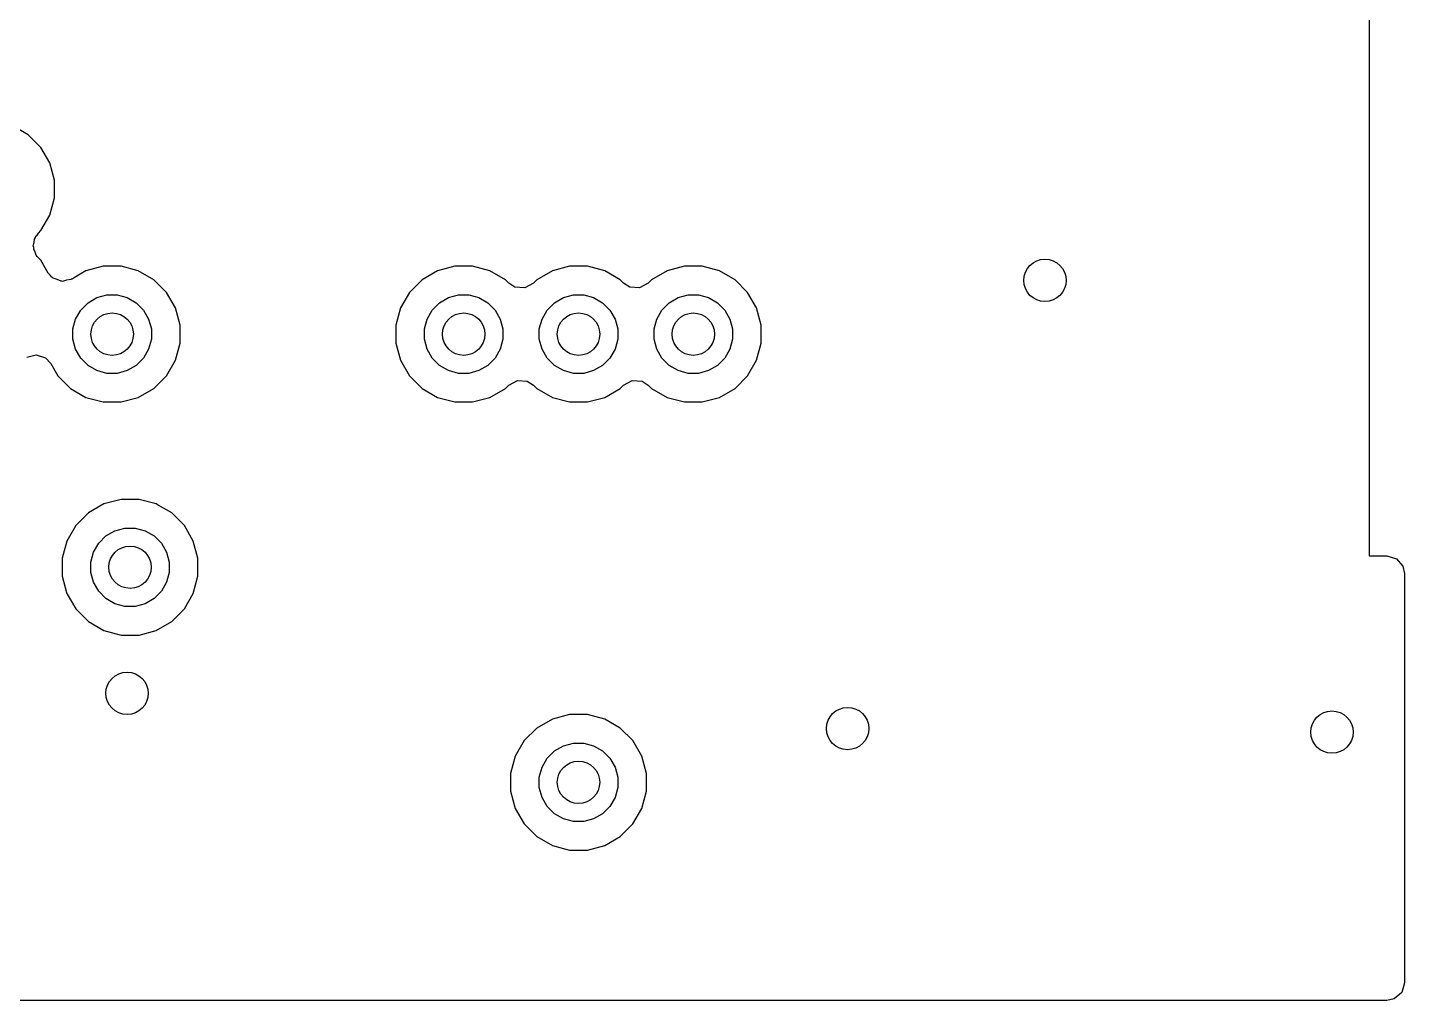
# Model space of a CAD drawing. Extents: x 4.96 to 8.86, y -3.82 to -3.08.
# Drawn here: x 8.4764 to 8.8602, y -3.8208 to -3.5495 of the extents above; entities that cross this region are included whole.
import ezdxf

# ---------------------------------------------------------------- set-up
doc = ezdxf.new("R2010")
doc.units = 0
doc.header["$MEASUREMENT"] = 0
doc.layers.add('BLACK', color=7, linetype='CONTINUOUS')

msp = doc.modelspace()

# ---------------------------------------------------------------- linework, layer by layer
at = {"layer": 'BLACK', "linetype": 'CONTINUOUS'}
for p, q in [((8.85039, -3.17717), (8.85039, -3.69685)), ((8.47662, -3.57938), (8.4723, -3.57689)), ((8.48014, -3.5829), (8.47662, -3.57938)), ((8.48263, -3.58721), (8.48014, -3.5829)), ((8.48392, -3.59202), (8.48263, -3.58721)), ((8.48392, -3.59701), (8.48392, -3.59202)), ((8.48263, -3.60182), (8.48392, -3.59701)), ((8.48014, -3.60613), (8.48263, -3.60182)), ((8.47876, -3.6077), (8.47907, -3.60742)), ((8.47907, -3.60742), (8.47946, -3.60681)), ((8.47946, -3.60681), (8.48014, -3.60613)), ((8.47803, -3.61035), (8.47828, -3.60947)), ((8.47818, -3.61081), (8.47803, -3.61035)), ((8.47814, -3.6113), (8.47818, -3.61081)), ((8.47858, -3.6121), (8.47814, -3.6113)), ((8.47828, -3.60947), (8.47834, -3.60855)), ((8.47834, -3.60855), (8.47866, -3.60805)), ((8.47866, -3.60805), (8.47876, -3.6077)), ((8.47886, -3.61298), (8.47858, -3.6121)), ((8.47913, -3.61337), (8.47886, -3.61298)), ((8.48014, -3.61438), (8.47913, -3.61337)), ((8.48221, -3.61798), (8.48014, -3.61438)), ((8.4823, -3.61811), (8.48221, -3.61798)), ((8.48276, -3.61858), (8.4823, -3.61811)), ((8.48323, -3.61915), (8.48276, -3.61858)), ((8.48336, -3.6192), (8.48323, -3.61915)), ((8.49107, -3.61831), (8.48939, -3.61928)), ((8.4927, -3.61737), (8.49107, -3.61831)), ((8.49751, -3.61608), (8.4927, -3.61737)), ((8.4927, -3.61737), (8.4927, -3.61737)), ((8.50249, -3.61608), (8.49751, -3.61608)), ((8.5073, -3.61737), (8.50249, -3.61608)), ((8.51162, -3.61986), (8.5073, -3.61737)), ((8.5907, -3.61737), (8.58638, -3.61986)), ((8.59551, -3.61608), (8.5907, -3.61737)), ((8.5907, -3.61737), (8.5907, -3.61737)), ((8.60049, -3.61608), (8.59551, -3.61608)), ((8.6053, -3.61737), (8.60049, -3.61608)), ((8.60962, -3.61986), (8.6053, -3.61737)), ((8.6227, -3.61737), (8.61838, -3.61986)), ((8.62751, -3.61608), (8.6227, -3.61737)), ((8.6227, -3.61737), (8.6227, -3.61737)), ((8.63249, -3.61608), (8.62751, -3.61608)), ((8.6373, -3.61737), (8.63249, -3.61608)), ((8.64162, -3.61986), (8.6373, -3.61737)), ((8.6547, -3.61737), (8.65038, -3.61986)), ((8.65951, -3.61608), (8.6547, -3.61737)), ((8.6547, -3.61737), (8.6547, -3.61737)), ((8.66449, -3.61608), (8.65951, -3.61608)), ((8.6693, -3.61737), (8.66449, -3.61608)), ((8.67362, -3.61986), (8.6693, -3.61737)), ((8.48353, -3.61937), (8.48336, -3.6192)), ((8.48466, -3.61976), (8.48353, -3.61937)), ((8.48576, -3.62024), (8.48466, -3.61976)), ((8.48595, -3.62021), (8.48576, -3.62024)), ((8.48613, -3.62027), (8.48595, -3.62021)), ((8.48729, -3.61999), (8.48613, -3.62027)), ((8.48847, -3.6198), (8.48729, -3.61999)), ((8.48861, -3.61967), (8.48847, -3.6198)), ((8.4888, -3.61962), (8.48861, -3.61967)), ((8.48939, -3.61928), (8.4888, -3.61962)), ((8.51514, -3.62338), (8.51162, -3.61986)), ((8.58638, -3.61986), (8.58286, -3.62338)), ((8.6102, -3.62045), (8.60962, -3.61986)), ((8.61055, -3.62079), (8.6102, -3.62045)), ((8.61229, -3.62192), (8.61055, -3.62079)), ((8.61504, -3.62211), (8.61229, -3.62192)), ((8.61745, -3.62079), (8.61504, -3.62211)), ((8.61838, -3.61986), (8.61745, -3.62079)), ((8.6422, -3.62045), (8.64162, -3.61986)), ((8.64255, -3.62079), (8.6422, -3.62045)), ((8.64429, -3.62192), (8.64255, -3.62079)), ((8.64704, -3.62211), (8.64429, -3.62192)), ((8.64945, -3.62079), (8.64704, -3.62211)), ((8.65038, -3.61986), (8.64945, -3.62079)), ((8.67714, -3.62338), (8.67362, -3.61986)), ((8.49125, -3.62829), (8.49329, -3.62625)), ((8.49329, -3.62625), (8.49578, -3.62482)), ((8.49578, -3.62482), (8.49856, -3.62407)), ((8.49856, -3.62407), (8.50144, -3.62407)), ((8.50144, -3.62407), (8.50422, -3.62482)), ((8.50422, -3.62482), (8.50671, -3.62625)), ((8.50671, -3.62625), (8.50875, -3.62829)), ((8.51763, -3.6277), (8.51514, -3.62338)), ((8.58286, -3.62338), (8.58037, -3.6277)), ((8.58925, -3.62829), (8.59129, -3.62625)), ((8.59129, -3.62625), (8.59378, -3.62482)), ((8.59378, -3.62482), (8.59656, -3.62407)), ((8.59656, -3.62407), (8.59944, -3.62407)), ((8.59944, -3.62407), (8.60222, -3.62482)), ((8.60222, -3.62482), (8.60471, -3.62625)), ((8.60471, -3.62625), (8.60675, -3.62829)), ((8.62125, -3.62829), (8.62329, -3.62625)), ((8.62329, -3.62625), (8.62578, -3.62482)), ((8.62578, -3.62482), (8.62856, -3.62407)), ((8.62856, -3.62407), (8.63144, -3.62407)), ((8.63144, -3.62407), (8.63422, -3.62482)), ((8.63422, -3.62482), (8.63671, -3.62625)), ((8.63671, -3.62625), (8.63875, -3.62829)), ((8.65325, -3.62829), (8.65529, -3.62625)), ((8.65529, -3.62625), (8.65778, -3.62482)), ((8.65778, -3.62482), (8.66056, -3.62407)), ((8.66056, -3.62407), (8.66344, -3.62407)), ((8.66344, -3.62407), (8.66622, -3.62482)), ((8.66622, -3.62482), (8.66871, -3.62625)), ((8.66871, -3.62625), (8.67075, -3.62829)), ((8.67963, -3.6277), (8.67714, -3.62338)), ((8.48982, -3.63078), (8.49125, -3.62829)), ((8.50875, -3.62829), (8.51018, -3.63078)), ((8.51892, -3.63251), (8.51763, -3.6277)), ((8.58037, -3.6277), (8.57908, -3.63251)), ((8.58037, -3.6277), (8.58037, -3.6277)), ((8.58782, -3.63078), (8.58925, -3.62829)), ((8.60675, -3.62829), (8.60818, -3.63078)), ((8.61982, -3.63078), (8.62125, -3.62829)), ((8.63875, -3.62829), (8.64018, -3.63078)), ((8.65182, -3.63078), (8.65325, -3.62829)), ((8.67075, -3.62829), (8.67218, -3.63078)), ((8.68092, -3.63251), (8.67963, -3.6277)), ((8.48907, -3.63356), (8.48982, -3.63078)), ((8.48907, -3.63644), (8.48907, -3.63356)), ((8.51018, -3.63078), (8.51093, -3.63356)), ((8.51093, -3.63356), (8.51093, -3.63644)), ((8.51892, -3.63749), (8.51892, -3.63251)), ((8.57908, -3.63251), (8.57908, -3.63749)), ((8.58707, -3.63356), (8.58782, -3.63078)), ((8.58707, -3.63644), (8.58707, -3.63356)), ((8.60818, -3.63078), (8.60893, -3.63356)), ((8.60893, -3.63356), (8.60893, -3.63644)), ((8.61907, -3.63356), (8.61982, -3.63078)), ((8.61907, -3.63644), (8.61907, -3.63356)), ((8.64018, -3.63078), (8.64093, -3.63356)), ((8.64093, -3.63356), (8.64093, -3.63644)), ((8.65107, -3.63356), (8.65182, -3.63078)), ((8.65107, -3.63644), (8.65107, -3.63356)), ((8.67218, -3.63078), (8.67293, -3.63356)), ((8.67293, -3.63356), (8.67293, -3.63644)), ((8.68092, -3.63749), (8.68092, -3.63251)), ((8.48982, -3.63922), (8.48907, -3.63644)), ((8.51093, -3.63644), (8.51018, -3.63922)), ((8.51763, -3.6423), (8.51892, -3.63749)), ((8.57908, -3.63749), (8.58037, -3.6423)), ((8.58782, -3.63922), (8.58707, -3.63644)), ((8.60893, -3.63644), (8.60818, -3.63922)), ((8.61982, -3.63922), (8.61907, -3.63644)), ((8.64093, -3.63644), (8.64018, -3.63922)), ((8.65182, -3.63922), (8.65107, -3.63644)), ((8.67293, -3.63644), (8.67218, -3.63922)), ((8.67963, -3.6423), (8.68092, -3.63749)), ((8.4762, -3.64138), (8.47887, -3.64073)), ((8.47887, -3.64073), (8.48147, -3.64163)), ((8.48147, -3.64163), (8.48287, -3.64316)), ((8.49125, -3.64171), (8.48982, -3.63922)), ((8.49329, -3.64375), (8.49125, -3.64171)), ((8.50875, -3.64171), (8.50671, -3.64375)), ((8.51018, -3.63922), (8.50875, -3.64171)), ((8.58925, -3.64171), (8.58782, -3.63922)), ((8.59129, -3.64375), (8.58925, -3.64171)), ((8.60675, -3.64171), (8.60471, -3.64375)), ((8.60818, -3.63922), (8.60675, -3.64171)), ((8.62125, -3.64171), (8.61982, -3.63922)), ((8.62329, -3.64375), (8.62125, -3.64171)), ((8.63875, -3.64171), (8.63671, -3.64375)), ((8.64018, -3.63922), (8.63875, -3.64171)), ((8.65325, -3.64171), (8.65182, -3.63922)), ((8.65529, -3.64375), (8.65325, -3.64171)), ((8.67075, -3.64171), (8.66871, -3.64375)), ((8.67218, -3.63922), (8.67075, -3.64171)), ((8.48287, -3.64316), (8.48486, -3.64662)), ((8.49578, -3.64518), (8.49329, -3.64375)), ((8.49856, -3.64593), (8.49578, -3.64518)), ((8.50144, -3.64593), (8.49856, -3.64593)), ((8.50422, -3.64518), (8.50144, -3.64593)), ((8.50671, -3.64375), (8.50422, -3.64518)), ((8.51514, -3.64662), (8.51763, -3.6423)), ((8.58037, -3.6423), (8.58286, -3.64662)), ((8.59378, -3.64518), (8.59129, -3.64375)), ((8.59656, -3.64593), (8.59378, -3.64518)), ((8.59944, -3.64593), (8.59656, -3.64593)), ((8.60222, -3.64518), (8.59944, -3.64593)), ((8.60471, -3.64375), (8.60222, -3.64518)), ((8.62578, -3.64518), (8.62329, -3.64375)), ((8.62856, -3.64593), (8.62578, -3.64518)), ((8.63144, -3.64593), (8.62856, -3.64593)), ((8.63422, -3.64518), (8.63144, -3.64593)), ((8.63671, -3.64375), (8.63422, -3.64518)), ((8.65778, -3.64518), (8.65529, -3.64375)), ((8.66056, -3.64593), (8.65778, -3.64518)), ((8.66344, -3.64593), (8.66056, -3.64593)), ((8.66622, -3.64518), (8.66344, -3.64593)), ((8.66871, -3.64375), (8.66622, -3.64518)), ((8.67714, -3.64662), (8.67963, -3.6423)), ((8.48486, -3.64662), (8.48838, -3.65014)), ((8.51162, -3.65014), (8.51514, -3.64662)), ((8.58286, -3.64662), (8.58638, -3.65014)), ((8.60962, -3.65014), (8.61055, -3.64921)), ((8.61055, -3.64921), (8.61296, -3.64789)), ((8.61296, -3.64789), (8.61571, -3.64808)), ((8.61571, -3.64808), (8.61745, -3.64921)), ((8.61745, -3.64921), (8.61838, -3.65014)), ((8.64162, -3.65014), (8.64255, -3.64921)), ((8.64255, -3.64921), (8.64496, -3.64789)), ((8.64496, -3.64789), (8.64771, -3.64808)), ((8.64771, -3.64808), (8.64945, -3.64921)), ((8.64945, -3.64921), (8.65038, -3.65014)), ((8.67362, -3.65014), (8.67714, -3.64662)), ((8.48838, -3.65014), (8.4927, -3.65263)), ((8.4927, -3.65263), (8.49751, -3.65392)), ((8.50249, -3.65392), (8.5073, -3.65263)), ((8.5073, -3.65263), (8.51162, -3.65014)), ((8.58638, -3.65014), (8.5907, -3.65263)), ((8.5907, -3.65263), (8.59551, -3.65392)), ((8.60049, -3.65392), (8.6053, -3.65263)), ((8.6053, -3.65263), (8.60962, -3.65014)), ((8.61838, -3.65014), (8.6227, -3.65263)), ((8.6227, -3.65263), (8.62751, -3.65392)), ((8.63249, -3.65392), (8.6373, -3.65263)), ((8.6373, -3.65263), (8.64162, -3.65014)), ((8.65038, -3.65014), (8.6547, -3.65263)), ((8.6547, -3.65263), (8.65951, -3.65392)), ((8.66449, -3.65392), (8.6693, -3.65263)), ((8.6693, -3.65263), (8.67362, -3.65014)), ((8.49751, -3.65392), (8.49751, -3.65392)), ((8.49751, -3.65392), (8.50249, -3.65392)), ((8.50249, -3.65392), (8.50249, -3.65392)), ((8.59551, -3.65392), (8.59551, -3.65392)), ((8.59551, -3.65392), (8.60049, -3.65392)), ((8.60049, -3.65392), (8.60049, -3.65392)), ((8.62751, -3.65392), (8.62751, -3.65392)), ((8.62751, -3.65392), (8.63249, -3.65392)), ((8.63249, -3.65392), (8.63249, -3.65392)), ((8.65951, -3.65392), (8.65951, -3.65392)), ((8.65951, -3.65392), (8.66449, -3.65392)), ((8.66449, -3.65392), (8.66449, -3.65392)), ((8.4977, -3.68237), (8.49338, -3.68486)), ((8.50251, -3.68108), (8.4977, -3.68237)), ((8.4977, -3.68237), (8.4977, -3.68237)), ((8.50749, -3.68108), (8.50251, -3.68108)), ((8.5123, -3.68237), (8.50749, -3.68108)), ((8.51287, -3.6827), (8.5123, -3.68237)), ((8.5123, -3.68237), (8.5123, -3.68237)), ((8.5123, -3.68237), (8.5123, -3.68237)), ((8.51662, -3.68486), (8.51287, -3.6827)), ((8.49338, -3.68486), (8.48986, -3.68838)), ((8.52014, -3.68838), (8.51662, -3.68486)), ((8.48986, -3.68838), (8.48737, -3.6927)), ((8.49625, -3.69329), (8.49829, -3.69125)), ((8.49829, -3.69125), (8.50078, -3.68982)), ((8.50078, -3.68982), (8.50356, -3.68907)), ((8.50356, -3.68907), (8.50644, -3.68907)), ((8.50644, -3.68907), (8.50922, -3.68982)), ((8.50922, -3.68982), (8.51171, -3.69125)), ((8.51171, -3.69125), (8.51375, -3.69329)), ((8.52263, -3.6927), (8.52014, -3.68838)), ((8.48737, -3.6927), (8.48608, -3.69751)), ((8.48737, -3.6927), (8.48737, -3.6927)), ((8.49407, -3.69856), (8.49482, -3.69578)), ((8.49482, -3.69578), (8.49625, -3.69329)), ((8.51375, -3.69329), (8.51518, -3.69578)), ((8.51518, -3.69578), (8.51593, -3.69856)), ((8.52392, -3.69751), (8.52263, -3.6927)), ((8.48608, -3.69751), (8.48608, -3.70249)), ((8.49407, -3.70144), (8.49407, -3.69856)), ((8.51593, -3.69856), (8.51593, -3.70144)), ((8.52392, -3.70249), (8.52392, -3.69751)), ((8.85039, -3.69685), (8.85533, -3.69685)), ((8.85533, -3.69685), (8.85797, -3.69763)), ((8.85797, -3.69763), (8.85978, -3.6997)), ((8.85978, -3.6997), (8.86022, -3.70173)), ((8.48608, -3.70249), (8.48731, -3.70706)), ((8.49482, -3.70422), (8.49407, -3.70144)), ((8.51593, -3.70144), (8.51518, -3.70422)), ((8.52263, -3.7073), (8.52392, -3.70249)), ((8.86022, -3.70173), (8.86022, -3.81596)), ((8.48731, -3.70706), (8.48737, -3.7073)), ((8.48737, -3.7073), (8.48737, -3.7073)), ((8.48737, -3.7073), (8.48749, -3.70751)), ((8.49625, -3.70671), (8.49482, -3.70422)), ((8.49829, -3.70875), (8.49625, -3.70671)), ((8.51375, -3.70671), (8.51171, -3.70875)), ((8.51518, -3.70422), (8.51375, -3.70671)), ((8.52014, -3.71162), (8.52263, -3.7073)), ((8.48749, -3.70751), (8.48986, -3.71162)), ((8.50078, -3.71018), (8.49829, -3.70875)), ((8.50356, -3.71093), (8.50078, -3.71018)), ((8.50644, -3.71093), (8.50356, -3.71093)), ((8.50922, -3.71018), (8.50644, -3.71093)), ((8.51171, -3.70875), (8.50922, -3.71018)), ((8.48986, -3.71162), (8.49338, -3.71514)), ((8.49338, -3.71514), (8.4977, -3.71763)), ((8.5123, -3.71763), (8.51662, -3.71514)), ((8.51662, -3.71514), (8.52014, -3.71162)), ((8.4977, -3.71763), (8.50251, -3.71892)), ((8.50251, -3.71892), (8.50251, -3.71892)), ((8.50251, -3.71892), (8.50749, -3.71892)), ((8.50749, -3.71892), (8.5123, -3.71763)), ((8.50749, -3.71892), (8.50749, -3.71892)), ((8.62751, -3.74108), (8.6227, -3.74237)), ((8.63249, -3.74108), (8.62751, -3.74108)), ((8.6373, -3.74237), (8.63249, -3.74108)), ((8.61838, -3.74486), (8.61486, -3.74838)), ((8.6227, -3.74237), (8.61838, -3.74486)), ((8.6227, -3.74237), (8.6227, -3.74237)), ((8.64162, -3.74486), (8.6373, -3.74237)), ((8.64514, -3.74838), (8.64162, -3.74486)), ((8.61486, -3.74838), (8.61237, -3.7527)), ((8.62578, -3.74982), (8.62856, -3.74907)), ((8.62856, -3.74907), (8.63144, -3.74907)), ((8.63144, -3.74907), (8.63422, -3.74982)), ((8.64763, -3.7527), (8.64514, -3.74838)), ((8.61237, -3.7527), (8.61108, -3.75751)), ((8.61237, -3.7527), (8.61237, -3.7527)), ((8.61982, -3.75578), (8.62125, -3.75329)), ((8.62125, -3.75329), (8.62329, -3.75125)), ((8.62329, -3.75125), (8.62578, -3.74982)), ((8.63422, -3.74982), (8.63671, -3.75125)), ((8.63671, -3.75125), (8.63875, -3.75329)), ((8.63875, -3.75329), (8.64018, -3.75578)), ((8.64892, -3.75751), (8.64763, -3.7527)), ((8.61907, -3.75856), (8.61982, -3.75578)), ((8.64018, -3.75578), (8.64093, -3.75856)), ((8.61108, -3.75751), (8.61108, -3.76249)), ((8.61907, -3.76144), (8.61907, -3.75856)), ((8.64093, -3.75856), (8.64093, -3.76144)), ((8.64892, -3.76249), (8.64892, -3.75751)), ((8.61108, -3.76249), (8.61237, -3.7673)), ((8.61982, -3.76422), (8.61907, -3.76144)), ((8.62125, -3.76671), (8.61982, -3.76422)), ((8.64018, -3.76422), (8.63875, -3.76671)), ((8.64093, -3.76144), (8.64018, -3.76422)), ((8.64763, -3.7673), (8.64892, -3.76249)), ((8.61237, -3.7673), (8.61486, -3.77162)), ((8.62329, -3.76875), (8.62125, -3.76671)), ((8.62578, -3.77018), (8.62329, -3.76875)), ((8.63671, -3.76875), (8.63422, -3.77018)), ((8.63875, -3.76671), (8.63671, -3.76875)), ((8.64514, -3.77162), (8.64763, -3.7673)), ((8.61486, -3.77162), (8.61838, -3.77514)), ((8.62856, -3.77093), (8.62578, -3.77018)), ((8.63144, -3.77093), (8.62856, -3.77093)), ((8.63422, -3.77018), (8.63144, -3.77093)), ((8.64162, -3.77514), (8.64514, -3.77162)), ((8.61838, -3.77514), (8.6227, -3.77763)), ((8.6373, -3.77763), (8.64162, -3.77514)), ((8.6227, -3.77763), (8.62751, -3.77892)), ((8.62751, -3.77892), (8.62751, -3.77892)), ((8.62751, -3.77892), (8.63249, -3.77892)), ((8.63249, -3.77892), (8.6373, -3.77763)), ((8.63249, -3.77892), (8.63249, -3.77892)), ((8.85944, -3.8186), (8.85736, -3.82041)), ((8.86022, -3.81596), (8.85944, -3.8186)), ((8.85533, -3.82085), (7.693, -3.82085)), ((8.85736, -3.82041), (8.85533, -3.82085))]:
    msp.add_line(p, q, dxfattribs=at)
at = {"layer": 'BLACK'}
for centre in [(8.76, -3.62), (8.5, -3.635), (8.598, -3.635), (8.63, -3.635), (8.662, -3.635), (8.505, -3.7), (8.50417, -3.73518), (8.705, -3.745), (8.84, -3.746), (8.63, -3.76)]:
    msp.add_circle(centre, 0.00591, dxfattribs=at)

doc.saveas('drawing.dxf')
